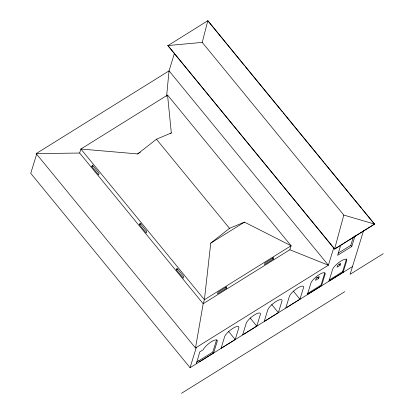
<?xml version="1.0" encoding="UTF-8"?>
<svg xmlns="http://www.w3.org/2000/svg" width="414" height="414" viewBox="0 0 414 414"><rect width="100%" height="100%" fill="white"/><g stroke="black" fill="none" stroke-linecap="round" stroke-linejoin="round"><path stroke-width="0.62" d="M166.563 96.509L169.052 70.872L174.429 53.432M36.168 153.61L79.648 153.035L203.181 303.721L289.847 249.761L291.083 245.75L244.462 222.137L229.491 228.326L210.736 243.137L204.418 299.715L203.181 303.721L195.496 347.962L36.168 153.61L169.052 70.872L328.38 265.224L195.496 347.962M202.229 42.394L207.812 20.7L374.561 224.098L334.59 249.083L167.882 45.561L202.229 42.394L343.786 215.068L374.561 224.098L334.59 249.083M343.786 215.068L334.631 248.959L167.882 45.561M196.355 363.74L199.791 351.869L203.165 349.768A9.16 2.691 -39.3 0 1 211.357 341.752A9.16 2.691 -39.3 0 1 217.329 340.95L213.619 352.976L199.455 361.795L199.734 361.619M198.953 360.661L198.668 360.837M36.789 153.718L30.739 173.337L190.067 367.689L352.49 266.554M79.648 153.035L80.885 149.024L167.546 95.065L291.083 245.75L204.418 299.715L80.885 149.024L137.598 153.925L140.32 152.233M91.825 166.651L92.317 165.046L99.112 173.331L98.615 174.936L91.825 166.651L93.088 165.864M139.482 224.781L139.973 223.177L146.763 231.462L146.271 233.066L139.482 224.781L141.164 223.731M176.436 269.866L176.933 268.262L183.723 276.547L183.231 278.151L176.436 269.866L177.704 269.079M190.067 367.689L196.308 347.455M226.308 288.382L226.805 286.778L218.038 292.237L217.541 293.842L226.308 288.382L225.33 287.187M196.536 362.183L212.832 352.019L216.543 339.992M235.204 339.537L238.914 327.51A9.16 2.691 -39.3 0 0 232.942 328.307A9.16 2.691 -39.3 0 0 224.75 336.328L221.04 348.355L235.204 339.537L228.549 331.417M273.23 259.169L273.721 257.565L264.955 263.025L264.458 264.629L273.23 259.169L272.246 257.974M256.789 326.097L260.499 314.071A9.16 2.691 -39.3 0 0 254.527 314.868A9.16 2.691 -39.3 0 0 246.335 322.889L242.625 334.916L256.789 326.097L250.134 317.978M278.374 312.658L282.084 300.626A9.16 2.691 -39.3 0 0 276.112 301.428A9.16 2.691 -39.3 0 0 267.915 309.449L264.204 321.476L278.374 312.658L271.719 304.538M299.959 299.219L303.669 287.187A9.16 2.691 -39.3 0 0 297.697 287.989A9.16 2.691 -39.3 0 0 289.5 296.01L285.789 308.037L299.959 299.219L293.303 291.099M318.697 278.394L319.277 276.521L316.125 278.482L315.546 280.356L318.697 278.394L317.652 277.121L316.601 277.773M307.4 293.619L321.021 285.137L324.726 273.111M321.538 285.779L325.249 273.747A9.16 2.691 -39.3 0 0 319.282 274.549A9.16 2.691 -39.3 0 0 311.085 282.571L307.374 294.597L321.538 285.779L321.021 285.137M333.943 247.179L328.38 265.224L289.847 249.761M340.763 245.088L337.607 255.314L351.771 246.49L355.114 235.669M340.137 265.234L340.706 263.392L337.607 265.322L337.037 267.165L340.137 265.234L339.097 263.961M328.985 280.18L342.601 271.698L346.311 259.671A9.16 2.691 -39.3 0 0 346.156 258.988M338.279 253.114L350.808 245.316L353.406 236.896M343.123 272.334L346.834 260.308A9.16 2.691 -39.3 0 0 340.867 261.11A9.16 2.691 -39.3 0 0 332.67 269.131L328.959 281.158L343.123 272.334L342.601 271.698M363.508 230.831L350.089 274.332L383.26 253.678M137.598 153.925L156.456 139.239L171.324 132.93L167.546 95.065M167.846 45.685L207.812 20.7L244.648 65.8M170.237 133.603L171.324 132.93M210.736 243.137L244.462 222.137M181.513 393.3L344.743 291.663M245.471 66.799L282.343 111.775M283.16 112.774L323.722 162.247M324.54 163.251L361.412 208.226M362.234 209.225L374.525 224.217M350.808 245.316L351.771 246.49M156.456 139.239L229.491 228.326M212.832 352.019L213.619 352.976"/></g></svg>
